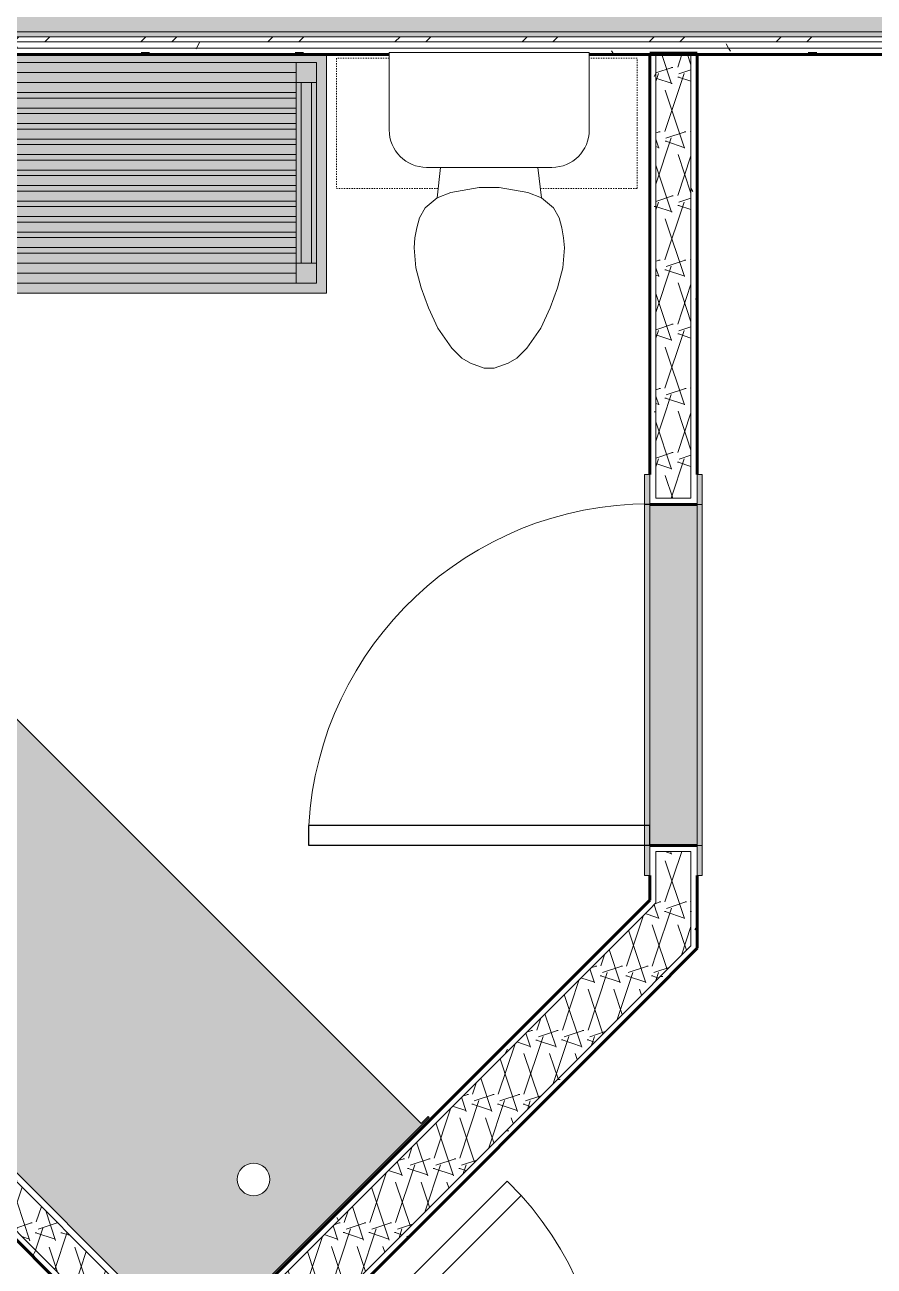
# Model space of a CAD drawing. Header units: inches. Extents: x -4110 to -1807, y 11006 to 12281.
# Drawn here: x -2346.3 to -2261.6, y 11557.7 to 11681.5 of the extents above; entities that cross this region are included whole.
import ezdxf

# ---------------------------------------------------------------- set-up
doc = ezdxf.new("R2010")
doc.units = ezdxf.units.IN
doc.header["$MEASUREMENT"] = 0
doc.linetypes.add('Dash', pattern=[0.25, 0.125, -0.125])
for name, color, linetype, lineweight in [('0-1', 7, 'Continuous', 5), ('0-2', 90, 'Continuous', 18), ('A-DOOR-1', 7, 'Continuous', 9), ('A-DOOR-2', 250, 'Continuous', 30), ('A-DOOR-FRAM-1', 31, 'Continuous', 18), ('A-DOOR-FRAM-2', 7, 'Continuous', 9), ('A-WALL', 113, 'Continuous', 18), ('A-WALL-1', 8, 'Continuous', 5), ('A-WALL-3', 50, 'Continuous', 60), ('A-WALL-4', 90, 'Continuous', 18), ('A-WALL-PATT-1', 7, 'Continuous', 9), ('A-WALL-PATT-2', 253, 'Continuous', 9), ('A-WALL-PATT-5', 111, 'Continuous', 9), ('I-WALL-4', 2, 'Continuous', 5), ('I-WALL-5', 2, 'Continuous', 60), ('P-SANR-FIXT-2', 7, 'Continuous', 9), ('P-SANR-FIXT-3', 130, 'Continuous', 9), ('Q-CASE-1', 130, 'Continuous', 9), ('Q-CASE-2', 127, 'Continuous', 9), ('Q-CASE-3', 7, 'Continuous', 9), ('Q-CASE-4', 7, 'Dash', 9)]:
    doc.layers.add(name, color=color, linetype=linetype, lineweight=lineweight)
pattern_1 = [(0, (0, 0), (20.48, 5.12), [0.845, -14.515, 0.845, -14.515, -81.92]), (0, (0, 0), (20.48, 5.12), [-30.72, 0.845, -29.875, 0.845, -14.515, -35.84]), (0, (0, 0), (20.48, 5.12), [-76.8, 0.845, -9.395, 0.845, -24.755]), (120, (7.68, 2.56), (-14.67405, 15.1762003), [0.845, -14.515, 0.845, -14.515, -81.92]), (120, (7.68, 2.56), (-14.67405, 15.1762003), [-30.72, 0.845, -29.875, 0.845, -14.515, -35.84]), (120, (7.68, 2.56), (-14.67405, 15.1762003), [-76.8, 0.845, -9.395, 0.845, -24.755]), (240, (10.24, 12.8), (-5.80595, -20.2962003), [0.845, -14.515, 0.845, -14.515, -81.92]), (240, (10.24, 12.8), (-5.80595, -20.2962003), [-30.72, 0.845, -29.875, 0.845, -14.515, -35.84]), (240, (10.24, 12.8), (-5.80595, -20.2962003), [-76.8, 0.845, -9.395, 0.845, -24.755])]
pattern_2 = [(161.57, (0.32, 0.32), (-2.560496185, -0.000537386), [0, -18.214, 2.022, 0]), (18.43, (-0.32, 0.32), (-2.560496185, 0.000537386), [0, -18.214, 2.022, 0]), (108.43, (0.32, 0.32), (1.27922091, -6.400876726), [6.07, -14.166]), (71.57, (-0.32, 0.32), (1.27922091, 6.400876726), [6.07, -14.166])]

# ---------------------------------------------------------------- blocks, each defined once
blk = doc.blocks.new('SWING - SINGLE - FLUSH - SWING - FLUSH - 2-10 x 6-8 - PRIVACY-3983846-ENLARGED RCP - 2ND FLOOR PLAN - EAST')
at = {"layer": 'A-DOOR-FRAM-1'}
for points in [[(-17.63, 2.38), (-17, 2.38), (-17, 2.88), (-20, 2.88), (-20, 2.38)], [(-17, 2.38), (17, 2.38), (17, 2.88), (-17, 2.88)], [(20, 2.38), (20, 2.88), (17, 2.88), (17, 2.38), (17.62, 2.38)], [(-17.63, -2.87), (-17, -2.87), (-17, -2.37), (-20, -2.37), (-20, -2.87)], [(-17, -2.87), (17, -2.87), (17, -2.37), (-17, -2.37)], [(17, -2.87), (20, -2.87), (20, -2.37), (17, -2.37)]]:
    blk.add_hatch(color=256, dxfattribs=at).paths.add_polyline_path(points, flags=0)
at = {"layer": 'A-DOOR-1'}
blk.add_arc((17, -2.37), 34.07, 180, 266.6343, dxfattribs=at)
at = {"layer": 'A-DOOR-2'}
for p, q in [((15, -2.37), (15, -36.38)), ((17, -2.37), (15, -2.37)), ((17, -2.37), (17, -36.38)), ((17, -36.38), (15, -36.38))]:
    blk.add_line(p, q, dxfattribs=at)
at = {"layer": 'A-DOOR-FRAM-2'}
for p, q in [((-17, 2.88), (-20, 2.88)), ((-20, 2.88), (-20, 2.38)), ((17, 2.88), (-17, 2.88)), ((-17, 2.88), (-17, 2.38)), ((20, 2.88), (17, 2.88)), ((17, 2.88), (17, 2.38)), ((20, 2.88), (20, 2.38)), ((-20, 2.38), (-17, 2.38)), ((-17, 2.38), (17, 2.38)), ((17, 2.38), (20, 2.38)), ((-17, -2.37), (-20, -2.37)), ((-20, -2.87), (-20, -2.37)), ((17, -2.37), (-17, -2.37)), ((-17, -2.87), (-17, -2.37)), ((20, -2.37), (17, -2.37)), ((17, -2.87), (17, -2.37)), ((20, -2.87), (20, -2.37)), ((-20, -2.87), (-17, -2.87)), ((-17, -2.87), (17, -2.87)), ((17, -2.87), (20, -2.87))]:
    blk.add_line(p, q, dxfattribs=at)
blk = doc.blocks.new('Bath Vanity - Bath Vanity 60_-3668790-ENLARGED RCP - 2ND FLOOR PLAN - EAST')
at = {"layer": 'Q-CASE-1'}
h = blk.add_hatch(color=256, dxfattribs=at)
h.paths.add_polyline_path([(30.74, 24), (-29.26, 24), (-29.26, 0.19), (30.74, 0.19), (30.74, 23)], flags=0)
h.paths.add_polyline_path([(29.74, 23), (29.74, 1), (-28.26, 1), (-28.26, 23), (27.74, 23)], flags=0)
h.paths.add_polyline_path([(-2.34, 22), (-26.26, 22), (-26.26, 21), (27.74, 21), (27.74, 22)], flags=0)
h.paths.add_polyline_path([(-26.26, 20), (-26.26, 19.45), (27.74, 19.45), (27.74, 20), (-2.34, 20)], flags=0)
h.paths.add_polyline_path([(27.74, 18.45), (-26.26, 18.45), (-26.26, 17.91), (27.74, 17.91)], flags=0)
h.paths.add_polyline_path([(-2.34, 16.91), (-26.26, 16.91), (-26.26, 16.36), (27.74, 16.36), (27.74, 16.91)], flags=0)
h.paths.add_polyline_path([(27.74, 15.36), (-26.26, 15.36), (-26.26, 14.82), (27.74, 14.82)], flags=0)
h.paths.add_polyline_path([(-26.26, 13.82), (-26.26, 13.27), (27.74, 13.27), (27.74, 13.82), (-2.34, 13.82)], flags=0)
h.paths.add_polyline_path([(-26.26, 12.27), (-26.26, 11.73), (27.74, 11.73), (27.74, 12.27), (-2.34, 12.27)], flags=0)
h.paths.add_polyline_path([(27.74, 10.73), (-26.26, 10.73), (-26.26, 10.18), (27.74, 10.18)], flags=0)
h.paths.add_polyline_path([(-2.34, 9.18), (-26.26, 9.18), (-26.26, 8.64), (27.74, 8.64), (27.74, 9.18)], flags=0)
h.paths.add_polyline_path([(27.74, 7.64), (-26.26, 7.64), (-26.26, 7.09), (27.74, 7.09)], flags=0)
h.paths.add_polyline_path([(27.74, 6.09), (-26.26, 6.09), (-26.26, 5.55), (27.74, 5.55)], flags=0)
h.paths.add_polyline_path([(-26.26, 4.55), (-26.26, 4), (27.74, 4), (27.74, 4.55), (-2.34, 4.55)], flags=0)
h.paths.add_polyline_path([(-26.26, 3), (-26.26, 2), (27.74, 2), (27.74, 3), (-2.34, 3)], flags=0)
at = {"layer": 'Q-CASE-2'}
h = blk.add_hatch(color=256, dxfattribs=at)
h.paths.add_polyline_path([(-26.26, 23), (-28.26, 23), (-28.26, 21), (-26.26, 21), (-26.26, 22)], flags=0)
h.paths.add_polyline_path([(27.74, 23), (27.74, 21), (29.74, 21), (29.74, 23)], flags=0)
h.paths.add_polyline_path([(-28.26, 3), (-28.26, 1), (-26.26, 1), (-26.26, 3), (-27.76, 3)], flags=0)
h.paths.add_polyline_path([(28.24, 3), (27.74, 3), (27.74, 1), (29.74, 1), (29.74, 3), (29.24, 3)], flags=0)
for points in [[(-26.26, 23), (-26.26, 22), (27.74, 22), (27.74, 23), (-2.34, 23)], [(-28.26, 21), (-28.26, 3), (-27.76, 3), (-27.76, 21)], [(-27.76, 21), (-27.76, 3), (-26.76, 3), (-26.76, 21)], [(-26.26, 21), (-26.76, 21), (-26.76, 3), (-26.26, 3), (-26.26, 20)], [(-2.34, 21), (-26.26, 21), (-26.26, 20), (27.74, 20), (27.74, 21)], [(27.74, 21), (27.74, 3), (28.24, 3), (28.24, 21)], [(28.24, 21), (28.24, 3), (29.24, 3), (29.24, 21)], [(29.24, 21), (29.24, 3), (29.74, 3), (29.74, 21)], [(-2.34, 19.45), (-26.26, 19.45), (-26.26, 18.45), (27.74, 18.45), (27.74, 19.45)], [(-2.34, 17.91), (-26.26, 17.91), (-26.26, 16.91), (27.74, 16.91), (27.74, 17.91)], [(-2.34, 16.36), (-26.26, 16.36), (-26.26, 15.36), (27.74, 15.36), (27.74, 16.36)], [(-2.34, 14.82), (-26.26, 14.82), (-26.26, 13.82), (27.74, 13.82), (27.74, 14.82)], [(-2.34, 13.27), (-26.26, 13.27), (-26.26, 12.27), (27.74, 12.27), (27.74, 13.27)], [(-2.34, 11.73), (-26.26, 11.73), (-26.26, 10.73), (27.74, 10.73), (27.74, 11.73)], [(-2.34, 10.18), (-26.26, 10.18), (-26.26, 9.18), (27.74, 9.18), (27.74, 10.18)], [(-2.34, 8.64), (-26.26, 8.64), (-26.26, 7.64), (27.74, 7.64), (27.74, 8.64)], [(-2.34, 7.09), (-26.26, 7.09), (-26.26, 6.09), (27.74, 6.09), (27.74, 7.09)], [(-2.34, 5.55), (-26.26, 5.55), (-26.26, 4.55), (27.74, 4.55), (27.74, 5.55)], [(-26.26, 4), (-26.26, 3), (27.74, 3), (27.74, 4), (-25.26, 4)], [(27.74, 2), (-26.26, 2), (-26.26, 1), (27.74, 1)]]:
    blk.add_hatch(color=256, dxfattribs=at).paths.add_polyline_path(points, flags=0)
at = {"layer": 'Q-CASE-3'}
for p, q in [((-29.26, 0.19), (-29.26, 24)), ((-29.26, 24), (30.74, 24)), ((-28.26, 21), (-28.26, 23)), ((-28.26, 23), (-26.26, 23)), ((-26.26, 23), (27.74, 23)), ((-26.26, 23), (-26.26, 21)), ((27.74, 21), (27.74, 23)), ((27.74, 23), (29.74, 23)), ((29.74, 23), (29.74, 21)), ((-26.26, 22), (27.74, 22)), ((-28.26, 21), (-28.26, 3)), ((-26.26, 21), (-28.26, 21)), ((-27.76, 21), (-27.76, 3)), ((-26.76, 21), (-26.76, 3)), ((27.74, 21), (-26.26, 21)), ((-26.26, 21), (-26.26, 3)), ((-26.26, 20), (27.74, 20)), ((27.74, 21), (27.74, 3)), ((29.74, 21), (27.74, 21)), ((28.24, 21), (28.24, 3)), ((29.24, 21), (29.24, 3)), ((29.74, 21), (29.74, 3)), ((27.74, 19.45), (-26.26, 19.45)), ((-26.26, 18.45), (27.74, 18.45)), ((27.74, 17.91), (-26.26, 17.91)), ((-26.26, 16.91), (27.74, 16.91)), ((27.74, 16.36), (-26.26, 16.36)), ((-26.26, 15.36), (27.74, 15.36)), ((27.74, 14.82), (-26.26, 14.82)), ((-26.26, 13.82), (27.74, 13.82)), ((27.74, 13.27), (-26.26, 13.27)), ((-26.26, 12.27), (27.74, 12.27)), ((27.74, 11.73), (-26.26, 11.73)), ((-26.26, 10.73), (27.74, 10.73)), ((27.74, 10.18), (-26.26, 10.18)), ((-26.26, 9.18), (27.74, 9.18)), ((27.74, 8.64), (-26.26, 8.64)), ((-26.26, 7.64), (27.74, 7.64)), ((27.74, 7.09), (-26.26, 7.09)), ((-26.26, 6.09), (27.74, 6.09)), ((27.74, 5.55), (-26.26, 5.55)), ((-26.26, 4.55), (27.74, 4.55)), ((27.74, 4), (-26.26, 4)), ((-28.26, 1), (-28.26, 3)), ((-28.26, 3), (-26.26, 3)), ((-26.26, 3), (27.74, 3)), ((-26.26, 3), (-26.26, 1)), ((27.74, 1), (27.74, 3)), ((27.74, 3), (29.74, 3)), ((29.74, 3), (29.74, 1)), ((-26.26, 2), (27.74, 2)), ((-26.26, 1), (-28.26, 1)), ((-26.26, 1), (27.74, 1)), ((29.74, 1), (27.74, 1))]:
    blk.add_line(p, q, dxfattribs=at)
blk = doc.blocks.new('Toilet-Domestic-3D - Toilet-Domestic-3D-1352612-ENLARGED RCP - 2ND FLOOR PLAN - EAST')
at = {"layer": 'P-SANR-FIXT-2'}
for p, q in [((-9.98, 19.48), (9.98, 19.48)), ((-9.98, 11.75), (-9.98, 19.48)), ((9.98, 19.48), (9.98, 11.75)), ((6.25, 8.02), (-6.25, 8.02)), ((-4.86, 8.02), (-5.21, 5)), ((4.86, 8.02), (5.21, 5)), ((-5.21, 5), (-6.4, 4)), ((-3.84, 5.5), (-5.21, 5)), ((-1, 6), (-3.84, 5.5)), ((1, 6), (-1, 6)), ((3.84, 5.5), (1, 6)), ((5.21, 5), (3.84, 5.5)), ((6.4, 4), (5.21, 5)), ((-6.4, 4), (-6.97, 3)), ((6.97, 3), (6.4, 4)), ((-6.97, 3), (-7.24, 2)), ((7.24, 2), (6.97, 3)), ((-7.24, 2), (-7.41, 1)), ((7.41, 1), (7.24, 2)), ((-7.41, 1), (-7.5, 0)), ((-7.5, 0), (-7.33, -1.99)), ((7.33, -1.99), (7.5, 0)), ((7.5, 0), (7.41, 1)), ((-7.33, -1.99), (-6.79, -4)), ((6.79, -4), (7.33, -1.99)), ((-6.79, -4), (-6.06, -6)), ((6.06, -6), (6.79, -4)), ((-6.06, -6), (-5.13, -8)), ((5.13, -8), (6.06, -6)), ((-5.13, -8), (-3.74, -10)), ((3.74, -10), (5.13, -8)), ((-3.74, -10), (-2.74, -11)), ((-2.74, -11), (-1.87, -11.5)), ((1.87, -11.5), (2.74, -11)), ((2.74, -11), (3.74, -10)), ((-1.87, -11.5), (-0.5, -12)), ((-0.5, -12), (0.5, -12)), ((0.5, -12), (1.87, -11.5))]:
    blk.add_line(p, q, dxfattribs=at)
for centre, start, end in [((-6.25, 11.75), 180, 270), ((6.25, 11.75), 270, 360)]:
    blk.add_arc(centre, 3.73, start, end, dxfattribs=at)
blk = doc.blocks.new('300 Series Wall Hung Cabinet_326 - 30_-V7-ENLARGED RCP - 2ND FLOOR PLAN - EAST')
at = {"layer": 'Q-CASE-4'}
for p, q in [((-9.73, -0.19), (-15, -0.19)), ((-15, -0.19), (-15, -13.19)), ((15, -0.19), (10.23, -0.19)), ((15, -13.19), (15, -0.19)), ((-15, -13.19), (-4.85, -13.19)), ((5.35, -13.19), (15, -13.19))]:
    blk.add_line(p, q, dxfattribs=at)
blk = doc.blocks.new('CTS6032CP - CTS6032CP-3806650-ENLARGED RCP - 2ND FLOOR PLAN - EAST')
at = {"layer": 'P-SANR-FIXT-3'}
h = blk.add_hatch(color=256, dxfattribs=at)
h.paths.add_polyline_path([(60, 0), (60, 33), (59.87, 33), (59.87, 32), (0.12, 32), (0.12, 33), (0, 33), (0, 0), (59.36, 0)], flags=0)
h.paths.add_polyline_path([(53.15, 15.1), (52.81, 14.84), (52.42, 14.68), (52, 14.63), (51.58, 14.68), (51.19, 14.84), (50.85, 15.1), (50.59, 15.44), (50.43, 15.83), (50.37, 16.25), (50.43, 16.67), (50.59, 17.06), (50.85, 17.4), (51.19, 17.66), (51.58, 17.82), (52, 17.88), (52.42, 17.82), (52.81, 17.66), (53.15, 17.4), (53.41, 17.06), (53.57, 16.67), (53.62, 16.25), (53.57, 15.83), (53.41, 15.44), (53.19, 15.15)], flags=0)
at = {"layer": 'P-SANR-FIXT-2'}
for p, q in [((0, 0), (0, 33)), ((0, 33), (0.12, 33)), ((0.12, 33), (0.12, 32)), ((59.87, 32), (59.87, 33)), ((59.87, 33), (60, 33)), ((60, 33), (60, 0)), ((0.12, 32), (59.87, 32)), ((60, 0), (0, 0))]:
    blk.add_line(p, q, dxfattribs=at)
for radius, start, end in [(1.62, 0, 180), (1.63, 180, 360)]:
    blk.add_arc((52, 16.25), radius, start, end, dxfattribs=at)
blk = doc.blocks.new('SWING - SINGLE - FLUSH - SWING - FLUSH - 2-10 x 6-8 - PRIVACY-3983845-ENLARGED RCP - 2ND FLOOR PLAN - EAST')
at = {"layer": 'A-DOOR-FRAM-1'}
for points in [[(-17.63, 2.38), (-17, 2.38), (-17, 2.88), (-20, 2.88), (-20, 2.38)], [(-17, 2.38), (17, 2.38), (17, 2.88), (-17, 2.88)], [(20, 2.38), (20, 2.88), (17, 2.88), (17, 2.38)], [(-17, -2.87), (-17, -2.37), (-20, -2.37), (-20, -2.87), (-17.63, -2.87)], [(17, -2.87), (17, -2.37), (-17, -2.37), (-17, -2.87), (16.5, -2.87)], [(20, -2.87), (20, -2.37), (17, -2.37), (17, -2.87), (19.65, -2.87)]]:
    blk.add_hatch(color=256, dxfattribs=at).paths.add_polyline_path(points, flags=0)
at = {"layer": 'A-DOOR-1'}
blk.add_arc((17, -2.37), 34.07, 180, 266.6343, dxfattribs=at)
at = {"layer": 'A-DOOR-2'}
for p, q in [((15, -2.37), (15, -36.38)), ((17, -2.37), (15, -2.37)), ((17, -2.37), (17, -36.38)), ((17, -36.38), (15, -36.38))]:
    blk.add_line(p, q, dxfattribs=at)
at = {"layer": 'A-DOOR-FRAM-2'}
for p, q in [((-17, 2.88), (-20, 2.88)), ((-20, 2.88), (-20, 2.38)), ((17, 2.88), (-17, 2.88)), ((-17, 2.88), (-17, 2.38)), ((20, 2.88), (17, 2.88)), ((17, 2.88), (17, 2.38)), ((20, 2.88), (20, 2.38)), ((-20, 2.38), (-17, 2.38)), ((-17, 2.38), (17, 2.38)), ((17, 2.38), (20, 2.38)), ((-17, -2.37), (-20, -2.37)), ((-20, -2.87), (-20, -2.37)), ((17, -2.37), (-17, -2.37)), ((-17, -2.87), (-17, -2.37)), ((20, -2.37), (17, -2.37)), ((17, -2.87), (17, -2.37)), ((20, -2.87), (20, -2.37)), ((-20, -2.87), (-17, -2.87)), ((-17, -2.87), (17, -2.87)), ((17, -2.87), (20, -2.87))]:
    blk.add_line(p, q, dxfattribs=at)
blk = doc.blocks.new('CTR - 1st Phase - Unit Layouts_rvt-1-ENLARGED RCP - 2ND FLOOR PLAN - EAST')
at = {"layer": 'A-WALL-1'}
blk.add_hatch(color=256, dxfattribs=at).paths.add_polyline_path([(-2283.97, 11599.66), (-2279.22, 11599.66), (-2279.22, 11633.66), (-2283.97, 11633.66), (-2283.97, 11600.22)], flags=0)
at = {"layer": 'A-WALL-PATT-1'}
h = blk.add_hatch(dxfattribs=at)
h.set_pattern_fill('FP_1', color=256, style=0, pattern_type=2)
h.set_pattern_definition(pattern_1)
h.paths.add_polyline_path([(-2283.97, 11593.31), (-2283.35, 11593.94), (-2283.35, 11599.04), (-2281.6, 11599.04), (-2281.6, 11599.66), (-2283.97, 11599.66), (-2283.97, 11593.94)], flags=0)
h.paths.add_polyline_path([(-2283.97, 11633.66), (-2281.6, 11633.66), (-2281.6, 11634.29), (-2283.35, 11634.29), (-2283.35, 11678.55), (-2283.97, 11678.55), (-2283.97, 11634.29)], flags=0)
h = blk.add_hatch(dxfattribs=at)
h.set_pattern_fill('FP_1', color=256, style=0, pattern_type=2)
h.set_pattern_definition(pattern_1)
h.paths.add_polyline_path([(-2279.85, 11588.77), (-2279.22, 11589.4), (-2279.22, 11599.66), (-2281.6, 11599.66), (-2281.6, 11599.04), (-2279.85, 11599.04), (-2279.85, 11588.94)], flags=0)
h.paths.add_polyline_path([(-2279.85, 11633.66), (-2279.22, 11633.66), (-2279.22, 11678.55), (-2279.85, 11678.55), (-2279.85, 11634.29), (-2281.6, 11634.29), (-2281.6, 11633.66)], flags=0)
h = blk.add_hatch(dxfattribs=at)
h.set_pattern_fill('FP_1', color=256, style=0, pattern_type=2)
h.set_pattern_definition(pattern_1)
h.paths.add_polyline_path([(-2297.53, 11510.7), (-2297.08, 11511.14), (-2300.68, 11514.73), (-2299.44, 11515.97), (-2299.88, 11516.41), (-2301.56, 11514.73), (-2297.97, 11511.14)], flags=0)
h.paths.add_polyline_path([(-2325.6, 11538.78), (-2323.92, 11540.45), (-2324.36, 11540.9), (-2325.6, 11539.66), (-2381.17, 11595.23), (-2379.93, 11596.46), (-2380.37, 11596.91), (-2382.05, 11595.23), (-2327.72, 11540.9)], flags=0)
h.paths.add_polyline_path([(-2406.09, 11619.27), (-2404.42, 11620.95), (-2404.86, 11621.39), (-2406.09, 11620.15), (-2410.81, 11624.87), (-2411.25, 11624.42), (-2406.45, 11619.62)], flags=0)
h = blk.add_hatch(dxfattribs=at)
h.set_pattern_fill('FP_1', color=256, style=0, pattern_type=2)
h.set_pattern_definition(pattern_1)
h.paths.add_polyline_path([(-2294.61, 11513.62), (-2294.17, 11514.06), (-2298.2, 11518.09), (-2299.88, 11516.41), (-2299.44, 11515.97), (-2298.2, 11517.21), (-2295.05, 11514.06)], flags=0)
h.paths.add_polyline_path([(-2323.92, 11540.45), (-2322.24, 11542.13), (-2324.81, 11544.7), (-2325.25, 11544.26), (-2323.13, 11542.13), (-2324.36, 11540.9)], flags=0)
h.paths.add_polyline_path([(-2329.14, 11548.14), (-2328.7, 11548.59), (-2372.18, 11592.07), (-2372.62, 11591.63), (-2329.58, 11548.59)], flags=0)
h.paths.add_polyline_path([(-2375.1, 11594.11), (-2374.66, 11594.55), (-2378.69, 11598.59), (-2380.37, 11596.91), (-2379.93, 11596.46), (-2378.69, 11597.7), (-2375.54, 11594.55)], flags=0)
h.paths.add_polyline_path([(-2404.42, 11620.95), (-2402.74, 11622.63), (-2404.97, 11624.87), (-2405.42, 11624.42), (-2403.62, 11622.63), (-2404.86, 11621.39)], flags=0)
h = blk.add_hatch(dxfattribs=at)
h.set_pattern_fill('FP_1', color=256, style=0, pattern_type=2)
h.set_pattern_definition(pattern_1)
h.paths.add_polyline_path([(-2328.7, 11548.59), (-2283.97, 11593.31), (-2283.97, 11594.2), (-2329.14, 11549.03)], flags=0)
h = blk.add_hatch(dxfattribs=at)
h.set_pattern_fill('FP_1', color=256, style=0, pattern_type=2)
h.set_pattern_definition(pattern_1)
h.paths.add_polyline_path([(-2324.36, 11544.26), (-2279.85, 11588.77), (-2279.85, 11589.66), (-2324.81, 11544.7)], flags=0)
at = {"layer": 'A-WALL-PATT-2'}
h = blk.add_hatch(dxfattribs=at)
h.set_pattern_fill('FP_2', color=256, style=0, pattern_type=2)
h.set_pattern_definition(pattern_2)
h.paths.add_polyline_path([(-2283.35, 11586.16), (-2279.85, 11589.66), (-2279.85, 11599.04), (-2283.35, 11599.04), (-2283.35, 11589.66)], flags=0)
h.paths.add_polyline_path([(-2279.85, 11634.29), (-2279.85, 11678.55), (-2283.35, 11678.55), (-2283.35, 11634.29), (-2281.6, 11634.29)], flags=0)
h = blk.add_hatch(dxfattribs=at)
h.set_pattern_fill('FP_2', color=256, style=0, pattern_type=2)
h.set_pattern_definition(pattern_2)
h.paths.add_polyline_path([(-2296.64, 11510.7), (-2294.17, 11513.17), (-2298.2, 11517.21), (-2300.68, 11514.73), (-2297.08, 11511.14)], flags=0)
h.paths.add_polyline_path([(-2325.6, 11539.66), (-2323.13, 11542.13), (-2378.69, 11597.7), (-2381.17, 11595.23), (-2326.84, 11540.9)], flags=0)
h.paths.add_polyline_path([(-2406.09, 11620.15), (-2403.62, 11622.63), (-2405.86, 11624.87), (-2408.33, 11622.39), (-2406.45, 11620.51)], flags=0)
h = blk.add_hatch(dxfattribs=at)
h.set_pattern_fill('FP_2', color=256, style=0, pattern_type=2)
h.set_pattern_definition(pattern_2)
h.paths.add_polyline_path([(-2325.25, 11544.26), (-2283.35, 11586.16), (-2283.35, 11593.94), (-2329.14, 11548.14), (-2325.25, 11544.26)], flags=0)
at = {"layer": 'A-WALL-3'}
for p, q in [((-2283.97, 11636.66), (-2283.97, 11678.66)), ((-2283.97, 11678.66), (-2279.22, 11678.66)), ((-2279.22, 11678.66), (-2279.22, 11636.66)), ((-2279.22, 11633.66), (-2283.97, 11633.66)), ((-2283.97, 11599.66), (-2279.22, 11599.66)), ((-2283.97, 11594.2), (-2283.97, 11596.66)), ((-2279.22, 11596.66), (-2279.22, 11589.4)), ((-2329.14, 11549.03), (-2283.97, 11594.2)), ((-2327.72, 11540.9), (-2379.93, 11593.11)), ((-2279.85, 11588.77), (-2283.97, 11584.65)), ((-2279.22, 11589.4), (-2279.85, 11588.77)), ((-2283.97, 11584.65), (-2324.01, 11544.61))]:
    blk.add_line(p, q, dxfattribs=at)
at = {"layer": 'A-WALL-4'}
for p, q in [((-2283.35, 11634.29), (-2283.35, 11678.66)), ((-2279.85, 11678.66), (-2279.85, 11634.29)), ((-2283.97, 11633.66), (-2283.97, 11599.66)), ((-2281.6, 11634.29), (-2283.35, 11634.29)), ((-2279.85, 11634.29), (-2281.6, 11634.29)), ((-2279.22, 11599.66), (-2279.22, 11633.66)), ((-2283.35, 11593.94), (-2283.35, 11599.04)), ((-2283.35, 11599.04), (-2281.6, 11599.04)), ((-2281.6, 11599.04), (-2279.85, 11599.04)), ((-2279.85, 11599.04), (-2279.85, 11589.66)), ((-2325.6, 11539.66), (-2381.17, 11595.23)), ((-2283.97, 11593.31), (-2283.35, 11593.94)), ((-2328.7, 11548.59), (-2283.97, 11593.31)), ((-2372.62, 11591.63), (-2329.14, 11548.14)), ((-2283.35, 11586.16), (-2279.85, 11589.66)), ((-2324.81, 11544.7), (-2283.97, 11585.53)), ((-2283.97, 11585.53), (-2283.35, 11586.16))]:
    blk.add_line(p, q, dxfattribs=at)
at = {"layer": '0-2'}
for name, p, rotation in [('Bath Vanity - Bath Vanity 60_-3668790-ENLARGED RCP - 2ND FLOOR PLAN - EAST', (-2345.48, 11678.74), 180), ('SWING - SINGLE - FLUSH - SWING - FLUSH - 2-10 x 6-8 - PRIVACY-3983846-ENLARGED RCP - 2ND FLOOR PLAN - EAST', (-2281.6, 11616.66), 269.9999999999515), ('CTS6032CP - CTS6032CP-3806650-ENLARGED RCP - 2ND FLOOR PLAN - EAST', (-2371.74, 11591.63), 314.9999999997807), ('SWING - SINGLE - FLUSH - SWING - FLUSH - 2-10 x 6-8 - PRIVACY-3983845-ENLARGED RCP - 2ND FLOOR PLAN - EAST', (-2311.9, 11528.43), 134.9999999999297)]:
    blk.add_blockref(name, p, dxfattribs=dict(at, rotation=rotation))
for name, p in [('300 Series Wall Hung Cabinet_326 - 30_-V7-ENLARGED RCP - 2ND FLOOR PLAN - EAST', (-2300.22, 11678.36)), ('Toilet-Domestic-3D - Toilet-Domestic-3D-1352612-ENLARGED RCP - 2ND FLOOR PLAN - EAST', (-2299.97, 11659.26))]:
    blk.add_blockref(name, p, dxfattribs=at)

msp = doc.modelspace()

# ---------------------------------------------------------------- hatches: boundary and pattern name
at = {"layer": 'A-WALL-PATT-5'}
h = msp.add_hatch(dxfattribs=at)
h.set_pattern_fill('FP_2', color=256, style=0, pattern_type=2)
h.set_pattern_definition(pattern_2)
h.paths.add_polyline_path([(-2435.06, 11680.8), (-2076.17, 11680.8), (-2076.17, 11686.3), (-2438.37, 11686.3), (-2435.06, 11682.99), (-2437.25, 11680.8), (-2435.66, 11680.8)], flags=0)
h = msp.add_hatch(dxfattribs=at)
h.set_pattern_fill('FP_37', color=256, style=0, pattern_type=2)
h.set_pattern_definition([(45, (0, 0), (-6.335677, 6.335677), []), (45, (0, 9.6), (-6.335677, 6.335677), [])])
h.paths.add_polyline_path([(-2076.17, 11679.8), (-2076.17, 11680.3), (-2437.04, 11680.3), (-2437.54, 11679.8), (-2141.07, 11679.8)], flags=0)
h = msp.add_hatch(dxfattribs=at)
h.set_pattern_fill('FP_1', color=256, style=0, pattern_type=2)
h.set_pattern_definition(pattern_1)
h.paths.add_polyline_path([(-2309.95, 11678.55), (-2309.95, 11678.74), (-2289.99, 11678.74), (-2289.99, 11678.55), (-2076.17, 11678.55), (-2076.17, 11679.18), (-2437.28, 11679.18), (-2437.91, 11678.55), (-2316.22, 11678.55)], flags=0)
h = msp.add_hatch(dxfattribs=at)
h.set_pattern_fill('FP_1', color=256, style=0, pattern_type=2)
h.set_pattern_definition(pattern_1)
h.paths.add_polyline_path([(-2141.07, 11679.18), (-2076.17, 11679.18), (-2076.17, 11679.8), (-2436.66, 11679.8), (-2437.25, 11679.18), (-2275.79, 11679.18)], flags=0)
at = {"layer": 'I-WALL-4'}
msp.add_hatch(color=256, dxfattribs=at).paths.add_polyline_path([(-2076.17, 11680.3), (-2076.17, 11680.8), (-2437.25, 11680.8), (-2437.75, 11680.3), (-2141.07, 11680.3)], flags=0)

# ---------------------------------------------------------------- linework, layer by layer
at = {"layer": 'A-WALL'}
for p, q in [((-2437.75, 11680.3), (-2076.17, 11680.3)), ((-2437.25, 11680.8), (-2076.17, 11680.8)), ((-2437.54, 11679.8), (-2076.17, 11679.8)), ((-2437.28, 11679.18), (-2076.17, 11679.18))]:
    msp.add_line(p, q, dxfattribs=at)
at = {"layer": 'I-WALL-5'}
for p, q in [((-2309.95, 11678.55), (-2437.91, 11678.55)), ((-2076.17, 11678.55), (-2289.99, 11678.55))]:
    msp.add_line(p, q, dxfattribs=at)

# ---------------------------------------------------------------- block references
at = {"layer": '0-1'}
msp.add_blockref('CTR - 1st Phase - Unit Layouts_rvt-1-ENLARGED RCP - 2ND FLOOR PLAN - EAST', (0, 0), dxfattribs=at)

doc.saveas('drawing.dxf')
